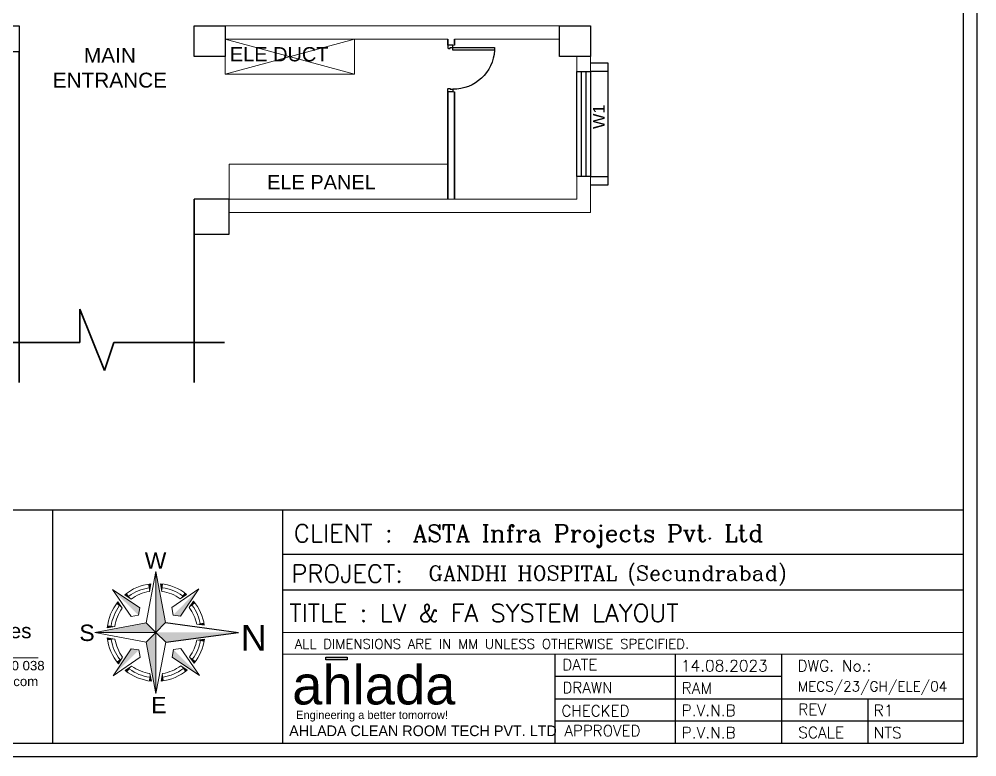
# Model space of a CAD drawing. Extents: x 3550807 to 4078732, y -628171 to -515859.
# Drawn here: x 3740422 to 3756836, y -551399 to -538746 of the extents above; entities that cross this region are included whole.
import ezdxf
from ezdxf.enums import TextEntityAlignment as Align

# ---------------------------------------------------------------- set-up
doc = ezdxf.new("R2010")
doc.units = 0
doc.header["$LTSCALE"] = 6
doc.header["$MEASUREMENT"] = 0
doc.linetypes.add('Hidden 2mm', pattern=[3, 2, -1])
doc.layers.get('0').update_dxf_attribs({"linetype": 'CONTINUOUS'})
for name, color, linetype in [('AHU-N Ducting', 30, 'CONTINUOUS'), ('Chajja', 7, 'CONTINUOUS'), ('COL', 5, 'CONTINUOUS'), ('DIM', 7, 'CONTINUOUS'), ('DOOR', 44, 'CONTINUOUS'), ('JOINERY', 7, 'CONTINUOUS'), ('TITLE', 7, 'CONTINUOUS'), ('Window', 161, 'CONTINUOUS')]:
    doc.layers.add(name, color=color, linetype=linetype)
for name, color, linetype, lineweight in [('D.F', 251, 'CONTINUOUS', 5), ('FURNITURE WALL', 8, 'CONTINUOUS', 5), ('hatch', 252, 'CONTINUOUS', 9), ('WALL', 10, 'CONTINUOUS', 35)]:
    doc.layers.add(name, color=color, linetype=linetype, lineweight=lineweight)
doc.styles.add('ARIAL', font='arial.ttf')
doc.styles.add('FS-ARIAL', font='arial.ttf')
doc.styles.add('IRFAN', font='romans.shx')
doc.styles.add('RAGHAV', font='majalla.ttf')
doc.styles.add('sudheer', font='romanc.shx')

# ---------------------------------------------------------------- blocks, each defined once
blk = doc.blocks.new('Z$W@#1841')
at = {"layer": 'DOOR', "color": 8}
blk.add_lwpolyline([(482, 633), (482, -167), (533, -167), (533, 633)], close=True, dxfattribs=at)
for points in [[(-254, -218), (-268, -218), (-268, -167), (-317, -167), (-317, -267), (-268, -267), (-268, -265, 0.414214), (-256, -254), (-254, -254)], [(519, -218), (533, -218), (533, -167), (583, -167), (583, -267), (533, -267), (533, -265, -0.414214), (522, -254), (519, -254)]]:
    blk.add_lwpolyline(points, format="xyb", close=True, dxfattribs=at)
blk.add_arc((518, -152), 786, 92.6177, 181.1129, dxfattribs=at)
blk = doc.blocks.new('1232')
at = {"layer": 'Chajja', "color": 8, "linetype": 'ByBlock'}
blk.add_line((6340, -1759.8, -101230.8), (6340, -3559.8, -101230.8), dxfattribs=at)
at = {"layer": 'Chajja', "color": 8, "linetype": 'ByBlock', "elevation": -101230.8}
for points in [[(6040, -1609.8), (6340, -1609.8), (6340, -1759.8), (6040, -1759.8)], [(6040, -3559.8), (6340, -3559.8), (6340, -3709.8), (6040, -3709.8)]]:
    blk.add_lwpolyline(points, dxfattribs=at)
at = {"layer": 'COL', "color": 8}
for points in [[(-4200, -1425), (-4200, -975), (-3750, -975), (-3750, -1425)], [(-750, -1505), (-750, -975), (-220, -975), (-220, -1505)], [(5510, -1505), (5510, -975), (6040, -975), (6040, -1505)]]:
    blk.add_lwpolyline(points, close=True, dxfattribs=at)
at = {"layer": 'COL', "color": 8, "elevation": -101230.8}
blk.add_lwpolyline([(-150, -4549.8), (-150, -3949.8), (-750, -3949.8), (-750, -4549.8)], close=True, dxfattribs=at)
at = {"layer": 'D.F', "color": 8, "lineweight": 0}
for p, q in [((-220, -975), (5510, -975)), ((-220, -1205), (3595, -1205)), ((3710, -1205), (5510, -1205)), ((-431, -3950), (5510, -3950))]:
    blk.add_line(p, q, dxfattribs=at)
at = {"layer": 'D.F', "color": 8}
for points in [[(-750, -1505), (-750, -975), (-220, -975), (-220, -1505)], [(5510, -1505), (5510, -975), (6040, -975), (6040, -1505)]]:
    blk.add_lwpolyline(points, close=True, dxfattribs=at)
at = {"layer": 'D.F', "color": 8, "lineweight": 0}
for points in [[(1998.3, -1805), (-220, -1205)], [(-220, -1805), (1998.3, -1205)]]:
    blk.add_lwpolyline(points, dxfattribs=at)
blk.add_lwpolyline([(-220, -1805), (-220, -1205), (1998.3, -1205), (1998.3, -1805)], close=True, dxfattribs=at)
at = {"layer": 'D.F', "color": 8, "linetype": 'ByBlock', "elevation": -101230.8}
blk.add_lwpolyline([(6040, -1609.8), (6340, -1609.8), (6340, -1759.8), (6040, -1759.8)], dxfattribs=at)
at = {"layer": 'WALL', "color": 8, "lineweight": 0}
for p, q in [((-220, -1205), (3595, -1205)), ((3595, -1307.2, -101230.8), (3710, -1307.2, -101230.8)), ((3710, -1205), (5510, -1205)), ((3595, -2107.2, -101230.8), (3710, -2107.2, -101230.8)), ((-150, -3349.8, -101230.8), (3595, -3349.8, -101230.8)), ((-150, -3949.8, -101230.8), (-150, -3349.8, -101230.8))]:
    blk.add_line(p, q, dxfattribs=at)
at = {"layer": 'WALL', "color": 8, "linetype": 'ByBlock'}
for p, q in [((3595, -1205, -101230.8), (3595, -1307.2, -101230.8)), ((3710, -1205, -101230.8), (3710, -1307.2, -101230.8)), ((-3750, -1425), (-3750, -7096.2)), ((3595, -2107.2, -101230.8), (3595, -3949.8, -101230.8)), ((3710, -2107.2, -101230.8), (3710, -3949.8, -101230.8)), ((-750, -3949.8), (-750, -7092.1)), ((-2711.2, -5838.9), (-2284.6, -6885.7)), ((-2711.2, -6407.1), (-2711.2, -5838.9)), ((-4220.5, -6407.1), (-2711.2, -6407.1)), ((-2284.6, -6885.7), (-2129.2, -6407.1)), ((-2129.2, -6407.1), (-231.8, -6407.1))]:
    blk.add_line(p, q, dxfattribs=at)
at = {"layer": 'WALL', "color": 8, "lineweight": 0, "elevation": -101230.8}
for points in [[(-150, -4179.8), (6040, -4179.8), (6040, -1505)], [(-150, -3949.8), (5810, -3949.8), (5810, -1505)]]:
    blk.add_lwpolyline(points, dxfattribs=at)
at = {"layer": 'Window', "color": 8, "linetype": 'Continuous', "elevation": -101230.8}
for points in [[(6040, -3559.8), (5810, -3559.8), (5810, -1759.8), (6040, -1759.8)], [(5960, -3559.8), (5890, -3559.8), (5890, -1759.8), (5960, -1759.8)]]:
    blk.add_lwpolyline(points, close=True, dxfattribs=at)
at = {"layer": 'DOOR', "color": 8, "linetype": 'Continuous', "xscale": -0.8888888889923692, "yscale": 0.8888888889923692, "zscale": 0.8888888888759539, "rotation": 270}
blk.add_blockref('Z$W@#1841', (3832.7, -1825.2, -101230.8), dxfattribs=at)
at = {"layer": 'D.F', "color": 8, "linetype": 'Continuous', "style": 'ARIAL'}
for s, p in [('ELE DUCT', (706.5, -1660.1, -80984.6)), ('ELE PANEL', (1430.8, -3853.4, -80984.6))]:
    blk.add_text(s, height=244.9, dxfattribs=at).set_placement(p, align=Align.BOTTOM_CENTER)
at = {"layer": 'DIM', "color": 8, "insert": (-2194.9, -1697.3), "char_height": 255, "width": 2770.907, "attachment_point": 5, "style": 'ARIAL'}
blk.add_mtext('MAIN ENTRANCE', dxfattribs=at)
at = {"layer": 'JOINERY', "color": 8, "style": 'ARIAL', "width": 1}
blk.add_text('W1', height=200, rotation=90, dxfattribs=at).set_placement((6285.2, -2746.3, -101230.8))
blk = doc.blocks.new('Logo')
h = blk.add_hatch(color=134)
h.dxf.hatch_style = 1
h.paths.add_polyline_path([(7.31, 6.26), (4.47, 6.26), (4.47, 5.93), (7.31, 5.93)])
at = {"color": 134}
blk.add_lwpolyline([(4.47, 6.26), (7.31, 6.26), (7.31, 5.93), (4.47, 5.93)], close=True, dxfattribs=at)
at = {"color": 134, "style": 'FS-ARIAL'}
blk.add_text('ahlada', height=5.161, dxfattribs=at).set_placement((0, 0))
at = {"color": 8, "style": 'RAGHAV'}
blk.add_text('Engineering a better tomorrow!', height=1.0969, dxfattribs=at).set_placement((0.52, -1.94))
blk = doc.blocks.new('A$C4A7C6C7E')
at = {"layer": 'TITLE', "color": 8, "lineweight": 5}
for p, q in [((-4207, 4144), (0, 26095)), ((0, 26095), (0, 0)), ((0, 0), (0, 26095)), ((4144, 4207), (0, 26095)), ((-2825, 17519), (-2234, 20757)), ((2559, 17560), (1919, 20788)), ((-6941, 10518), (-18592, 18312)), ((-10622, 6781), (-18592, 18312)), ((6781, 10622), (18312, 18592)), ((10518, 6941), (18312, 18592)), ((-14385, 10390), (-16257, 13098)), ((-10607, 14226), (-13343, 16056)), ((10390, 14385), (13098, 16257)), ((14226, 10607), (16056, 13343)), ((-7437, 7325), (-6941, 10518)), ((7325, 7437), (6781, 10622)), ((-4207, 4144), (-26095, 0)), ((-7437, 7325), (-10622, 6781)), ((-4207, 4144), (0, 0)), ((0, 0), (-4207, 4144)), ((0, 0), (4144, 4207)), ((4144, 4207), (0, 0)), ((7325, 7437), (10518, 6941)), ((0, 0), (-26095, 0)), ((-26095, 0), (0, 0)), ((-4144, -4207), (-26095, 0)), ((-17560, 2559), (-20788, 1919)), ((0, 0), (-4144, -4207)), ((-4144, -4207), (0, 0)), ((0, 0), (4207, -4144)), ((4207, -4144), (0, 0)), ((0, 0), (0, -26095)), ((0, -26095), (0, 0)), ((17394, 3514), (20646, 3095)), ((17394, 3514), (20646, 3095)), ((-17519, -2825), (-20757, -2234)), ((17433, -3312), (20680, -2857)), ((17433, -3312), (20680, -2857)), ((17434, -3310), (20680, -2857)), ((-10518, -6941), (-18312, -18592)), ((-7325, -7437), (-10518, -6941)), ((-7325, -7437), (-6781, -10622)), ((-4144, -4207), (0, -26095)), ((4207, -4144), (0, -26095)), ((7437, -7325), (6941, -10518)), ((7437, -7325), (10622, -6781)), ((10622, -6781), (18592, -18312)), ((-6781, -10622), (-18312, -18592)), ((-14226, -10607), (-16056, -13343)), ((6941, -10518), (18592, -18312)), ((14385, -10390), (16257, -13098)), ((-10390, -14385), (-13098, -16257)), ((10607, -14226), (13343, -16056)), ((-2559, -17560), (-1919, -20788)), ((2825, -17519), (2234, -20757))]:
    blk.add_line(p, q, dxfattribs=at)
at = {"layer": 'TITLE', "color": 5}
for p in [(4144, 4207), (4207, -4144)]:
    blk.add_line(p, (35289, 0), dxfattribs=at)
at = {"layer": 'TITLE', "color": 8, "lineweight": 5}
for radius, start, end in [(20877, 96.14269, 129.72625), (20877, 51.14269, 84.72625), (19311, 99.1612, 126.70773), (17745, 99.1612, 126.70773), (17745, 54.16121, 81.70773), (19311, 54.16121, 81.70773), (20877, 141.14269, 174.72625), (20877, 8.52692, 39.72625), (19311, 144.16121, 171.70773), (17745, 144.16121, 171.70773), (17745, 11.42181, 36.70773), (19311, 9.85136, 36.70773), (20877, 186.14269, 219.72625), (19311, 189.1612, 216.70773), (17745, 189.1612, 216.70773), (17745, 324.16121, 349.24868), (19311, 324.16121, 350.81434), (20877, 321.14269, 352.1348), (20877, 231.14269, 264.72625), (19311, 234.16121, 261.70773), (17745, 234.16121, 261.70773), (20877, 276.14269, 309.72625), (17745, 279.1612, 306.70773), (19311, 279.1612, 306.70773)]:
    blk.add_arc((0, 0), radius, start, end, dxfattribs=at)
for points in [[(0, 26095), (4144, 4207), (0, 0)], [(-3324, 20610), (-2234, 20757), (-2825, 17519)], [(3011, 20658), (1919, 20788), (2559, 17560)], [(-18592, 18312), (-6941, 10518), (-7437, 7325)], [(-13343, 16056), (-12479, 16737), (-10607, 14226)], [(18312, 18592), (10518, 6941), (7325, 7437)], [(13098, 16257), (12223, 16924), (10390, 14385)], [(-16257, 13098), (-16924, 12223), (-14385, 10390)], [(16056, 13343), (16737, 12479), (14226, 10607)], [(-26095, 0), (-4207, 4144), (0, 0)], [(20646, 3095), (20457, 4167), (17394, 3514)], [(-20658, 3011), (-20788, 1919), (-17560, 2559)], [(0, -26095), (-4144, -4207), (0, 0)], [(-20610, -3324), (-20757, -2234), (-17519, -2825)], [(20680, -2857), (20503, -3930), (17433, -3312)], [(-18312, -18592), (-10518, -6941), (-7325, -7437)], [(18592, -18312), (6941, -10518), (7437, -7325)], [(-16056, -13343), (-16737, -12479), (-14226, -10607)], [(16257, -13098), (16924, -12223), (14385, -10390)], [(-13098, -16257), (-12223, -16924), (-10390, -14385)], [(13343, -16056), (12479, -16737), (10607, -14226)], [(-3011, -20658), (-1919, -20788), (-2559, -17560)], [(3324, -20610), (2234, -20757), (2825, -17519)]]:
    blk.add_solid(points, dxfattribs=at)
at = {"layer": 'TITLE', "color": 5}
blk.add_solid([(35289, 0), (4207, -4144), (0, 0)], dxfattribs=at)
blk = doc.blocks.new('MECS')
at = {"layer": 'AHU-N Ducting', "lineweight": 0}
for color, points in [(160, [(0.5134, 0.9091, -0.255342), (0.5146, 0.9123, -0.046847), (0.5217, 0.9295, -0.026654), (0.5336, 0.9523, -0.067185), (0.5557, 0.9835, -0.027641), (0.5739, 1.0031), (0.5766, 1.006, 0.172136), (0.5505, 1.0116, 0.247314), (0.5199, 0.99), (0.4722, 0.896, -0.018001), (0.4702, 0.8924, -0.031918), (0.4662, 0.8866, -0.107063), (0.4579, 0.8781, -0.068722), (0.4448, 0.87, -0.110082), (0.4329, 0.8663, -0.048168), (0.4222, 0.8653, -0.255342), (0.422, 0.8653, -0.105522), (0.4104, 0.8665, -0.052874), (0.3991, 0.8701, 0.050549), (0.4093, 0.8619, 0.15879), (0.4483, 0.8512, 0.025573), (0.455, 0.8519, 0.056901), (0.4704, 0.858, 0.076128), (0.4928, 0.8754, 0.056355), (0.507, 0.8948)]), (150, [(0.5739, 1.0031), (0.5557, 0.9835, -0.088717), (0.5986, 0.9091), (0.6061, 0.8948, 0.090805), (0.6259, 0.8692, 0.094622), (0.6466, 0.8653, 0.097626), (0.6679, 0.8695, -0.179862), (0.6391, 0.896), (0.5914, 0.99, 0.136823), (0.5769, 1.0059, 0.004233)]), (160, [(0.7385, 0.9091, -0.255342), (0.7397, 0.9123, -0.046847), (0.7468, 0.9295, -0.026654), (0.7587, 0.9523, -0.067185), (0.7808, 0.9835, -0.027641), (0.799, 1.0031), (0.8017, 1.006, 0.172136), (0.7756, 1.0116, 0.247314), (0.745, 0.99), (0.6973, 0.896, -0.018001), (0.6953, 0.8924, -0.031918), (0.6913, 0.8866, -0.107063), (0.683, 0.8781, -0.068722), (0.6699, 0.87, -0.110082), (0.658, 0.8663, -0.048168), (0.6473, 0.8653, -0.255342), (0.6471, 0.8653, -0.105522), (0.6355, 0.8665, -0.052874), (0.6242, 0.8701, 0.050549), (0.6344, 0.8619, 0.15879), (0.6734, 0.8512, 0.025573), (0.6801, 0.8519, 0.056901), (0.6955, 0.858, 0.076128), (0.7179, 0.8754, 0.056355), (0.7321, 0.8948)]), (150, [(0.799, 1.0031), (0.7808, 0.9835, -0.082822), (0.8242, 0.9091), (0.8312, 0.8948, 0.090805), (0.851, 0.8692, 0.094622), (0.8717, 0.8653, 0.097626), (0.893, 0.8695, -0.179862), (0.8642, 0.896), (0.8165, 0.99, 0.136823), (0.802, 1.0059, 0.004233)]), (1, [(1.0302, 0.9438), (1.0711, 0.8757), (1.0984, 0.8757), (1.1393, 0.9438), (1.1393, 0.8757), (1.1665, 0.8757), (1.1665, 1.0119), (1.1325, 1.0119), (1.086, 0.92), (1.0371, 1.0119), (1.003, 1.0119), (1.003, 0.8757), (1.0302, 0.8757)]), (251, [(1.2006, 1.0119), (1.2006, 0.9847), (1.3369, 0.9847), (1.3641, 1.0119)]), (251, [(1.3982, 0.8757), (1.4323, 0.8757), (1.4323, 1.0119), (1.3982, 1.0119)]), (251, [(1.6299, 1.0119), (1.5958, 1.0119), (1.5958, 0.8757), (1.6299, 0.8757)]), (251, [(1.8956, 1.0119), (1.8615, 1.0119), (1.8615, 0.8757), (1.8956, 0.8757)]), (251, [(2.0114, 0.9904), (2.0639, 0.8757), (2.0932, 0.8757), (2.0387, 1.0119), (1.9842, 1.0119), (1.9556, 0.9405), (1.9886, 0.9405)]), (251, [(2.1614, 0.959), (2.2431, 0.8757), (2.2908, 0.8757), (2.2908, 1.0119), (2.2567, 1.0119), (2.2567, 0.9241), (2.1682, 1.0119), (2.1273, 1.0119), (2.1273, 0.8757), (2.1614, 0.8757)]), (251, [(1.2006, 0.9574), (1.2006, 0.8757), (1.3369, 0.8757), (1.3641, 0.9029), (1.2278, 0.9029), (1.2278, 0.9302), (1.3369, 0.9302), (1.3641, 0.9574)]), (251, [(2.0114, 0.9132), (2.0274, 0.9405), (1.9433, 0.9405), (1.9297, 0.9132)]), (251, [(1.9762, 0.9132), (1.9447, 0.9132), (1.9297, 0.8757), (1.959, 0.8757)]), (160, [(0.6892, 0.8653, -0.097626), (0.6679, 0.8695, -0.097626), (0.6466, 0.8653, -0.094622), (0.6259, 0.8692, 0.087249), (0.6523, 0.8527, 0.25446), (0.7122, 0.8701, -0.106044)]), (150, [(0.9143, 0.8653, -0.097626), (0.893, 0.8695, -0.097626), (0.8717, 0.8653, -0.094622), (0.851, 0.8692, 0.087249), (0.8774, 0.8527, 0.25446), (0.9373, 0.8701, -0.106044)])]:
    blk.add_hatch(color=color, dxfattribs=at).paths.add_polyline_path(points)
h = blk.add_hatch(color=251, dxfattribs=at)
edge = h.paths.add_edge_path()
edge.add_ellipse((1.4459, 0.9711), major_axis=(-0.1158, 0), ratio=0.352941, start_angle=110.17982, end_angle=270)
edge.add_line((1.4459, 1.0119), (1.4459, 0.9915))
edge.add_ellipse((1.4459, 0.9711), major_axis=(-0.0701, 0), ratio=0.291522, start_angle=90, end_angle=270, ccw=False)
edge.add_line((1.4459, 0.9506), (1.4459, 0.9302))
edge.add_line((1.4459, 0.9302), (1.5189, 0.8757))
edge.add_line((1.5189, 0.8757), (1.5617, 0.8757))
edge.add_line((1.5617, 0.8757), (1.4859, 0.9327))
h = blk.add_hatch(color=251, dxfattribs=at)
h.paths.add_polyline_path([(1.6639, 0.8757), (1.7593, 0.8757, 1), (1.7593, 1.0119), (1.6639, 1.0119)])
h.paths.add_polyline_path([(1.698, 0.9847), (1.7511, 0.9847, -1), (1.7511, 0.9029), (1.698, 0.9029)], flags=16)
at = {"layer": 'AHU-N Ducting', "color": 160, "lineweight": 0}
for p, q in [((0.4722, 0.896, -0.0047), (0.5199, 0.99, -0.0047)), ((0.6973, 0.896, -0.0047), (0.745, 0.99, -0.0047)), ((0.507, 0.8948, -0.0047), (0.5134, 0.9091, -0.0047)), ((0.7321, 0.8948, -0.0047), (0.7385, 0.9091, -0.0047))]:
    blk.add_line(p, q, dxfattribs=at)
at = {"layer": 'AHU-N Ducting', "color": 150, "lineweight": 0}
for p, q in [((0.6391, 0.896, -0.0047), (0.5914, 0.99, -0.0047)), ((0.8642, 0.896, -0.0047), (0.8165, 0.99, -0.0047)), ((0.6061, 0.8948, -0.0047), (0.5986, 0.9091, -0.0047))]:
    blk.add_line(p, q, dxfattribs=at)
at = {"layer": 'AHU-N Ducting', "color": 1, "lineweight": 0}
for p, q in [((1.003, 1.0119, -0.0047), (1.0371, 1.0119, -0.0047)), ((1.0371, 1.0119, -0.0047), (1.086, 0.92, -0.0047)), ((1.1325, 1.0119, -0.0047), (1.086, 0.92, -0.0047)), ((1.1665, 1.0119, -0.0047), (1.1325, 1.0119, -0.0047)), ((1.1343, 1.0119, -0.0047), (1.1615, 1.0119, -0.0047)), ((1.1665, 0.8757, -0.0047), (1.1665, 1.0119, -0.0047)), ((1.0302, 0.9438, -0.0047), (1.0711, 0.8757, -0.0047)), ((1.0302, 0.8757, -0.0047), (1.0302, 0.9438, -0.0047)), ((1.0302, 0.8757, -0.0047), (1.0302, 0.9438, -0.0047)), ((1.1393, 0.9438, -0.0047), (1.0984, 0.8757, -0.0047)), ((1.1393, 0.8757, -0.0047), (1.1393, 0.9438, -0.0047)), ((1.1393, 0.8757, -0.0047), (1.1393, 0.9438, -0.0047)), ((1.0302, 0.8757, -0.0047), (1.003, 0.8757, -0.0047)), ((1.0711, 0.8757, -0.0047), (1.0984, 0.8757, -0.0047)), ((1.1393, 0.8757, -0.0047), (1.1665, 0.8757, -0.0047))]:
    blk.add_line(p, q, dxfattribs=at)
at = {"layer": 'AHU-N Ducting', "color": 251, "lineweight": 0}
for p, q in [((1.2006, 1.0119, -0.0047), (1.3641, 1.0119, -0.0047)), ((1.2006, 0.9847, -0.0047), (1.2006, 1.0119, -0.0047)), ((1.2006, 0.9847, -0.0047), (1.3369, 0.9847, -0.0047)), ((1.3369, 0.9847, -0.0047), (1.3641, 1.0119, -0.0047)), ((1.3982, 1.0119, -0.0047), (1.4323, 1.0119, -0.0047)), ((1.3982, 1.0119, -0.0047), (1.3982, 0.8757, -0.0047)), ((1.4323, 1.0119, -0.0047), (1.4323, 0.8757, -0.0047)), ((1.4459, 1.0119, -0.0047), (1.4459, 0.9915, -0.0047)), ((1.5958, 1.0119, -0.0047), (1.6299, 1.0119, -0.0047)), ((1.5958, 0.8757, -0.0047), (1.5958, 1.0119, -0.0047)), ((1.6299, 1.0119, -0.0047), (1.6299, 0.8757, -0.0047)), ((1.6639, 1.0119, -0.0047), (1.7593, 1.0119, -0.0047)), ((1.6639, 1.0119, -0.0047), (1.6639, 0.8757, -0.0047)), ((1.698, 0.9847, -0.0047), (1.7511, 0.9847, -0.0047)), ((1.698, 0.9847, -0.0047), (1.698, 0.9029, -0.0047)), ((1.8615, 1.0119, -0.0047), (1.8956, 1.0119, -0.0047)), ((1.8615, 0.8757, -0.0047), (1.8615, 1.0119, -0.0047)), ((1.8956, 1.0119, -0.0047), (1.8956, 0.8757, -0.0047)), ((1.9556, 0.9405, -0.0047), (1.9842, 1.0119, -0.0047)), ((1.9842, 1.0119, -0.0047), (2.0387, 1.0119, -0.0047)), ((1.9886, 0.9405, -0.0047), (2.0114, 0.9904, -0.0047)), ((2.0639, 0.8757, -0.0047), (2.0114, 0.9904, -0.0047)), ((2.0932, 0.8757, -0.0047), (2.0387, 1.0119, -0.0047)), ((2.1273, 1.0119, -0.0047), (2.1682, 1.0119, -0.0047)), ((2.1273, 0.8757, -0.0047), (2.1273, 1.0119, -0.0047)), ((2.1682, 1.0119, -0.0047), (2.2567, 0.9241, -0.0047)), ((2.2567, 0.9241, -0.0047), (2.2567, 1.0119, -0.0047)), ((1.2006, 0.9574, -0.0047), (1.3641, 0.9574, -0.0047)), ((1.2006, 0.8757, -0.0047), (1.2006, 0.9574, -0.0047)), ((1.2278, 0.9302, -0.0047), (1.3369, 0.9302, -0.0047)), ((1.2278, 0.9029, -0.0047), (1.2278, 0.9302, -0.0047)), ((1.2278, 0.9029, -0.0047), (1.3641, 0.9029, -0.0047)), ((1.3369, 0.9302, -0.0047), (1.3641, 0.9574, -0.0047)), ((1.3369, 0.8757, -0.0047), (1.3641, 0.9029, -0.0047)), ((1.4459, 0.9302, -0.0047), (1.4459, 0.9506, -0.0047)), ((1.4459, 0.9302, -0.0047), (1.5189, 0.8757, -0.0047)), ((1.4859, 0.9327, -0.0047), (1.5617, 0.8757, -0.0047)), ((1.698, 0.9029, -0.0047), (1.7511, 0.9029, -0.0047)), ((1.9297, 0.9132, -0.0047), (1.9433, 0.9405, -0.0047)), ((2.0114, 0.9132, -0.0047), (1.9297, 0.9132, -0.0047)), ((1.9297, 0.8757, -0.0047), (1.9447, 0.9132, -0.0047)), ((2.0274, 0.9405, -0.0047), (1.9433, 0.9405, -0.0047)), ((1.959, 0.8757, -0.0047), (1.9762, 0.9132, -0.0047)), ((2.0274, 0.9405, -0.0047), (2.0114, 0.9132, -0.0047)), ((2.2431, 0.8757, -0.0047), (2.1614, 0.959, -0.0047)), ((2.1614, 0.8757, -0.0047), (2.1614, 0.959, -0.0047)), ((1.2006, 0.8757, -0.0047), (1.3369, 0.8757, -0.0047)), ((1.3982, 0.8757, -0.0047), (1.4323, 0.8757, -0.0047)), ((1.5189, 0.8757, -0.0047), (1.5617, 0.8757, -0.0047)), ((1.5958, 0.8757, -0.0047), (1.6299, 0.8757, -0.0047)), ((1.6639, 0.8757, -0.0047), (1.7593, 0.8757, -0.0047)), ((1.8615, 0.8757, -0.0047), (1.8956, 0.8757, -0.0047)), ((1.959, 0.8757, -0.0047), (1.9297, 0.8757, -0.0047)), ((2.0639, 0.8757, -0.0047), (2.0932, 0.8757, -0.0047)), ((2.1273, 0.8757, -0.0047), (2.1614, 0.8757, -0.0047))]:
    blk.add_line(p, q, dxfattribs=at)
at = {"layer": 'AHU-N Ducting', "color": 251, "lineweight": 0, "ltscale": 0.85}
blk.add_line((0.1166, 0.4833, -0.0061), (2.6855, 0.4833, -0.0061), dxfattribs=at)
at = {"layer": 'AHU-N Ducting', "color": 160, "lineweight": 0}
for centre, radius, start, end in [((0.7418, 0.8286, -0.0047), 0.2421, 132.93732, 160.59811), ((0.5557, 0.9719, -0.0047), 0.0401, 90, 153.08875), ((0.5557, 0.9719, -0.0047), 0.0401, 26.91125, 90), ((0.9669, 0.8286, -0.0047), 0.2421, 132.93732, 160.59811), ((0.7808, 0.9719, -0.0047), 0.0401, 90, 153.08875), ((0.7808, 0.9719, -0.0047), 0.0401, 26.91125, 90), ((0.4222, 0.9214, -0.0047), 0.0561, 270, 333.08875), ((0.4249, 0.94, -0.0047), 0.0938, 291.33776, 331.21045), ((0.6861, 0.9361, -0.0047), 0.09, 207.3023, 248.00186), ((0.6473, 0.9214, -0.0047), 0.0561, 270, 333.08875), ((0.65, 0.94, -0.0047), 0.0938, 291.33776, 331.21045), ((0.4451, 0.9164, -0.0047), 0.0652, 225.15476, 282.26072), ((0.422, 0.9214, -0.0047), 0.0561, 245.90537, 270.11841), ((0.6702, 0.9164, -0.0047), 0.0652, 225.15476, 282.26072), ((0.6471, 0.9214, -0.0047), 0.0561, 245.90537, 270.11841), ((0.6662, 0.9164, -0.0047), 0.0652, 257.808, 314.84524), ((0.689, 0.9214, -0.0047), 0.0561, 245.90537, 270.11841)]:
    blk.add_arc(centre, radius, start, end, dxfattribs=at)
at = {"layer": 'AHU-N Ducting', "color": 150, "lineweight": 0}
for centre, radius, start, end in [((0.369, 0.8263, -0.0047), 0.244, 19.82782, 40.10718), ((0.5794, 0.816, -0.0047), 0.2619, 20.8244, 39.7594), ((0.6892, 0.9214, -0.0047), 0.0561, 206.91125, 270), ((0.6892, 0.9214, -0.0047), 0.0561, 206.91125, 270), ((0.9112, 0.9361, -0.0047), 0.09, 207.3023, 248.00186), ((0.9143, 0.9214, -0.0047), 0.0561, 206.91125, 270), ((0.9496, 0.9249, -0.0047), 0.06, 206.91125, 270), ((0.6465, 0.9214, -0.0047), 0.0561, 248.49709, 270.11841), ((0.6466, 0.9214, -0.0047), 0.0561, 270, 292.3036), ((0.8716, 0.9214, -0.0047), 0.0561, 248.49709, 270.11841), ((0.8717, 0.9214, -0.0047), 0.0561, 270, 292.3036), ((0.8913, 0.9164, -0.0047), 0.0652, 257.73928, 314.84524), ((0.9141, 0.9214, -0.0047), 0.0561, 245.90537, 270.11841)]:
    blk.add_arc(centre, radius, start, end, dxfattribs=at)
at = {"layer": 'AHU-N Ducting', "color": 251, "lineweight": 0}
for centre, radius in [((1.7511, 0.9438, -0.0047), 0.0409), ((1.7593, 0.9438, -0.0047), 0.0681)]:
    blk.add_arc(centre, radius, 270, 90, dxfattribs=at)
for major_axis, ratio, start_param in [((-0.1158, 0), 0.352941, 1.923001), ((-0.0701, 0), 0.291522, 1.570796)]:
    blk.add_ellipse((1.4459, 0.9711, -0.0047), major_axis=major_axis, ratio=ratio, start_param=start_param, end_param=4.712389, dxfattribs=at)
at = {"layer": 'AHU-N Ducting', "color": 251, "lineweight": 0, "attachment_point": 1, "style": 'ARIAL'}
for s, insert, char_height, width in [('{\\C1;Engineers & Consultancy Services \\P}', (0.1749, 0.7493, -0.0146), 0.11475, 24.254374), ('{\\C252;Plot No.43, Srinivasa Colony (West), Hyderabad 500 038\\PPh: 040 40117248,  E Mail : contact@meridianmep.com\\P            w w w . m e r i d i a n m e p . c o m }', (0.1414, 0.4583, -0.0061), 0.07344, 2.632643)]:
    blk.add_mtext(s, dxfattribs=dict(at, insert=insert, char_height=char_height, width=width))
at = {"layer": 'AHU-N Ducting', "color": 251, "lineweight": 0, "ltscale": 0.85, "insert": (1.4024, 0.5507, -0.0055), "char_height": 0.065176, "attachment_point": 5, "line_spacing_factor": 0.6, "style": 'ARIAL'}
blk.add_mtext('{\\FBatang|c0;\\C5;I n c r e d i b l e  i n n o v a t i o n\\P}', dxfattribs=at)

msp = doc.modelspace()

# ---------------------------------------------------------------- linework, layer by layer
for p, q in [((3756604.2, -547166.7), (3734697.6, -547166.7)), ((3740996.7, -551166.7), (3740996.7, -547166.7)), ((3744942.6, -551166.7), (3744942.6, -547166.7)), ((3756604.2, -547930.7), (3744942.6, -547930.7)), ((3756604.2, -548541.9), (3744942.6, -548541.9)), ((3749606.7, -551166.7), (3749606.7, -549637.5)), ((3751668.8, -551166.7), (3751668.8, -549637.5)), ((3753488.7, -549637.5), (3753488.7, -551166.7)), ((3753488.7, -550019.9), (3749606.7, -550019.9)), ((3749606.7, -550402.3), (3756604.2, -550402.3)), ((3754973.1, -551166.7), (3754973.1, -550402.3)), ((3756604.2, -550784.5), (3749606.7, -550784.5))]:
    msp.add_line(p, q)
at = {"lineweight": 9, "extrusion": (0, 0, -1)}
for p, q in [((3756604.2, -549265.4), (3744942.6, -549265.4)), ((3756604.2, -549637.5), (3744942.6, -549637.5))]:
    msp.add_line(p, q, dxfattribs=at)
at = {"color": 7}
msp.add_line((3756604.2, -551166.7), (3744942.6, -551166.7), dxfattribs=at)
for points in [[(3756836, -519387.1), (3756836, -551398.5), (3711754.8, -551398.5), (3711754.8, -519387.1)], [(3756604.2, -519618.9), (3756604.2, -551166.7), (3711986.7, -551166.7), (3711986.7, -519618.9)]]:
    msp.add_lwpolyline(points, close=True)
at = {"layer": 'hatch', "color": 7}
msp.add_line((3756604.2, -547165.7), (3756604.2, -551166.7), dxfattribs=at)

# ---------------------------------------------------------------- block references
at = {"linetype": 'ByBlock'}
msp.add_blockref('1232', (3744171.8, -537884), dxfattribs=at)
at = {"xscale": 129.2302339714208, "yscale": 129.2302339714208, "zscale": 129.2302339714208}
msp.add_blockref('Logo', (3745101.4, -550499.8), dxfattribs=at)
at = {"layer": 'FURNITURE WALL', "linetype": 'Hidden 2mm', "xscale": 2206.000027674606, "yscale": 2206.000027674606, "zscale": 2206.000027674606}
msp.add_blockref('MECS', (3734823.3, -550764, 13.6), dxfattribs=at)
at = {"layer": 'TITLE', "linetype": 'Continuous', "extrusion": (1.31196e-09, -7.57547e-09, 1), "xscale": 0.040152693707034, "yscale": 0.040152693707034, "zscale": 0.040152693707034}
msp.add_blockref('A$C4A7C6C7E', (3742766.5, -549265.1, 0), dxfattribs=at)

# ---------------------------------------------------------------- texts
at = {"lineweight": 9}
for s, height, style, p in [('CLIENT :', 305.68, 'IRFAN', (3745130.8, -547717.2)), ('ASTA Infra Projects Pvt. Ltd', 290.396, 'sudheer', (3747168.7, -547709.3)), ('PROJECT:', 305.68, 'IRFAN', (3745086, -548409.4)), ('GANDHI HOSPITAL (Secundrabad)', 255.548, 'sudheer', (3747436.1, -548375.1))]:
    msp.add_text(s, height=height, dxfattribs=dict(at, style=style)).set_placement(p)
at = {"lineweight": 9, "extrusion": (0, 0, -1), "style": 'IRFAN', "text_generation_flag": 2}
for s, height, p in [('TITLE : LV & FA SYSTEM LAYOUT', 305.68, (-3745054.3, -549083.2)), ('ALL DIMENSIONS ARE IN MM UNLESS OTHERWISE SPECIFIED.', 167.477, (-3745144.5, -549544.9))]:
    msp.add_text(s, height=height, dxfattribs=at).set_placement(p)
at = {"color": 64, "style": 'sudheer'}
for s, p in [('DATE', (3750032.6, -549817.8)), ('DRAWN ', (3750227.7, -550211)), ('CHECKED', (3750299.9, -550609.2)), ('APPROVED', (3750419.1, -550950))]:
    msp.add_text(s, height=188.74, dxfattribs=at).set_placement(p, align=Align.MIDDLE_CENTER)
at = {"color": 6, "style": 'sudheer'}
for s, p in [('14.08.2023', (3751762.7, -549932)), ('RAM', (3751776.1, -550315.4)), ('P.V.N.B', (3751776.1, -550697.8)), ('R1', (3755067.6, -550697.8)), ('P.V.N.B', (3751776.1, -551080)), ('NTS', (3755067.6, -551080))]:
    msp.add_text(s, height=193.14, dxfattribs=at).set_placement(p)
at = {"color": 64, "style": 'sudheer'}
for s, p in [('DWG. No.:', (3753760.9, -549932)), ('REV', (3753773.6, -550681)), ('SCALE', (3753773.6, -551077.7))]:
    msp.add_text(s, height=193.14, dxfattribs=at).set_placement(p)
at = {"color": 6, "style": 'sudheer'}
msp.add_text('MECS/23/GH/ELE/04', height=170.695, dxfattribs=at).set_placement((3755048.5, -550275.7), align=Align.CENTER)
at = {"color": 134, "style": 'RAGHAV'}
msp.add_text('AHLADA CLEAN ROOM TECH PVT. LTD', height=183.736, dxfattribs=at).set_placement((3745050, -551043.2))
at = {"layer": 'TITLE', "color": 7, "style": 'ARIAL'}
for s, p in [('W', (3742574.7, -548170.8, 0)), ('S', (3741453.6, -549411.4, 0)), ('E', (3742685.3, -550650.7, 0))]:
    msp.add_text(s, height=281.1, dxfattribs=at).set_placement(p)
at = {"layer": 'TITLE', "color": 5, "style": 'ARIAL'}
msp.add_text('N', height=443.3, rotation=180, dxfattribs=at).set_placement((3744666.2, -549135.3, 0))

doc.saveas('drawing.dxf')
